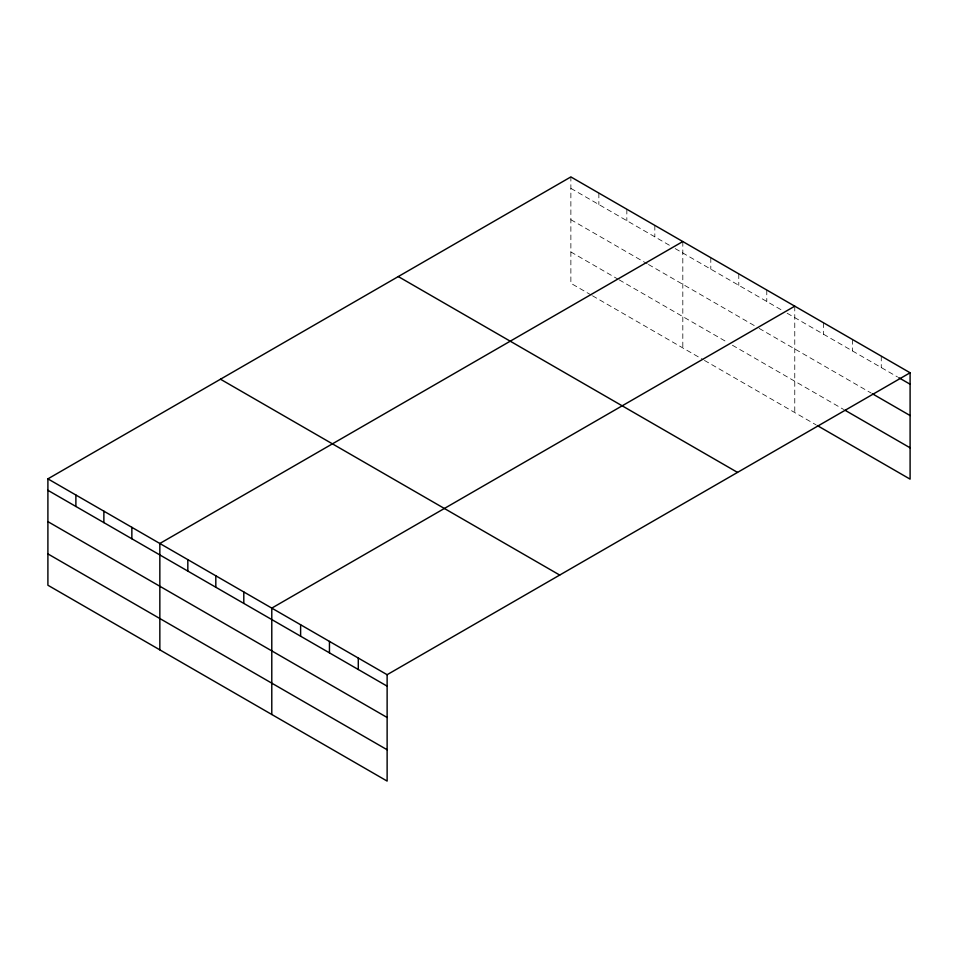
<?xml version="1.0" encoding="UTF-8"?>
<svg xmlns="http://www.w3.org/2000/svg" width="958" height="958" viewBox="0 0 958 958"><rect width="100%" height="100%" fill="white"/><g stroke="black" fill="none" stroke-linecap="round" stroke-linejoin="round"><path stroke-width="0.72" stroke-dasharray="4.79 3.59" d="M591.23 295.052L570.872 283.293L570.872 176.919M570.872 188.367L670.097 245.655M675.186 248.589L782.039 310.284M787.129 313.218L897.562 376.973M570.872 219.693L647.201 263.761M648.47 264.492L757.874 327.648M759.143 328.39L871.241 393.103M570.872 251.966L617.946 279.137M619.215 279.88L727.338 342.305M732.427 345.239L843.651 409.461M592.499 295.783L703.172 359.681M704.441 360.412L816.072 424.861M881.264 356.125L881.264 367.561M852.428 339.479L852.428 350.915M823.593 322.822L823.593 334.27M794.769 306.177L794.769 412.551M766.783 290.023L766.783 301.471M738.786 273.868L738.786 285.304M710.8 257.702L710.8 269.15M682.815 241.548L682.815 347.922M654.829 225.393L654.829 236.842M626.843 209.239L626.843 220.675M598.858 193.073L598.858 204.521"/><path stroke-width="1.44" d="M910.1 372.77L570.872 176.919L47.9 478.856L47.9 585.23L387.128 781.081L387.128 674.707L910.1 372.77L910.1 479.144L817.33 425.58M682.815 241.548L159.842 543.485L159.842 649.859M794.769 306.177L271.785 608.114L271.785 714.488M898.82 377.703L910.1 384.218M872.487 393.822L910.1 415.544M844.908 410.18L910.1 447.817M398.289 276.563L737.516 472.402M220.484 379.212L559.712 575.063M47.9 478.856L387.128 674.707M47.9 490.304L387.128 686.156M47.9 521.631L387.128 717.482M47.9 553.904L387.128 749.755M358.292 658.062L358.292 669.498M329.456 641.405L329.456 652.853M300.62 624.76L300.62 636.208M243.799 591.96L243.799 603.408M215.813 575.806L215.813 587.242M187.828 559.64L187.828 571.088M131.857 527.331L131.857 538.779M103.871 511.165L103.871 522.613M75.886 495.011L75.886 506.459"/></g></svg>
